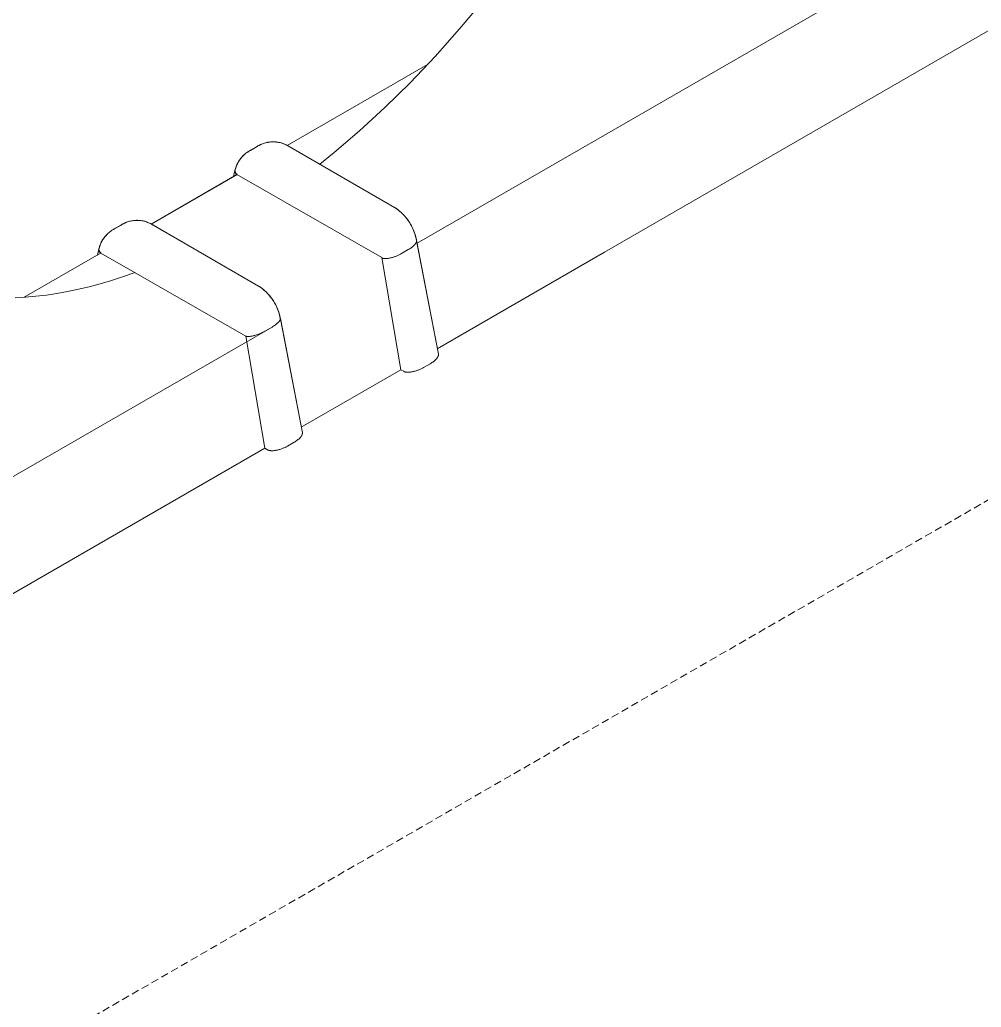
# Model space of a CAD drawing. Header units: millimetres. Extents: x -253 to 4295, y -442 to 2895.
# Drawn here: x 3908.7 to 4070.7, y 454.2 to 620.7 of the extents above; entities that cross this region are included whole.
import ezdxf

# ---------------------------------------------------------------- set-up
doc = ezdxf.new("R2010")
doc.units = ezdxf.units.MM
doc.linetypes.add('HIDDEN', pattern=[1.905, 1.27, -0.635])
doc.layers.add('ZANO_R', color=7, linetype='Continuous', lineweight=0)
doc.layers.add('ZANO_R_przerywana', color=7, linetype='HIDDEN', lineweight=0)

msp = doc.modelspace()

# ---------------------------------------------------------------- linework, layer by layer
at = {"layer": 'ZANO_R'}
for p, q in [((3975.62, 583), (4159.87, 689.37)), ((4007.22, 581.5), (4144.9, 660.99)), ((3982.8, 619.14), (3986.87, 624.01)), ((3978.65, 614.48), (3982.8, 619.14)), ((3974.44, 610.06), (3978.65, 614.48)), ((3953.75, 599.48), (3977.38, 613.12)), ((3970.2, 605.88), (3974.44, 610.06)), ((3965.94, 601.96), (3970.2, 605.88)), ((3961.68, 598.3), (3965.94, 601.96)), ((3947.54, 598.67), (3948.66, 599.31)), ((3947.55, 598.66), (3948.67, 599.31)), ((3948.66, 599.31), (3948.81, 599.4)), ((3948.67, 599.31), (3948.82, 599.4)), ((3948.81, 599.4), (3948.96, 599.49)), ((3948.82, 599.4), (3948.97, 599.48)), ((3948.96, 599.49), (3949.11, 599.57)), ((3948.97, 599.48), (3949.13, 599.56)), ((3949.11, 599.57), (3949.27, 599.65)), ((3949.13, 599.56), (3949.29, 599.64)), ((3949.27, 599.65), (3949.43, 599.72)), ((3949.29, 599.64), (3949.45, 599.71)), ((3949.43, 599.72), (3949.59, 599.78)), ((3949.45, 599.71), (3949.61, 599.77)), ((3949.59, 599.78), (3949.75, 599.84)), ((3949.61, 599.77), (3949.78, 599.83)), ((3949.75, 599.84), (3949.92, 599.89)), ((3949.78, 599.83), (3949.95, 599.88)), ((3949.92, 599.89), (3950.09, 599.94)), ((3949.95, 599.88), (3950.11, 599.93)), ((3950.09, 599.94), (3950.25, 599.98)), ((3950.11, 599.93), (3950.29, 599.97)), ((3950.25, 599.98), (3950.42, 600.02)), ((3950.29, 599.97), (3950.46, 600.01)), ((3950.42, 600.02), (3950.59, 600.04)), ((3950.46, 600.01), (3950.63, 600.04)), ((3950.59, 600.04), (3950.77, 600.07)), ((3950.63, 600.04), (3950.81, 600.06)), ((3950.77, 600.07), (3950.94, 600.09)), ((3950.81, 600.06), (3950.98, 600.08)), ((3950.94, 600.09), (3951.11, 600.1)), ((3950.98, 600.08), (3951.16, 600.09)), ((3951.11, 600.1), (3951.29, 600.1)), ((3951.16, 600.09), (3951.33, 600.09)), ((3951.29, 600.1), (3951.46, 600.1)), ((3951.33, 600.09), (3951.51, 600.09)), ((3951.46, 600.1), (3951.63, 600.09)), ((3951.51, 600.09), (3951.68, 600.08)), ((3951.63, 600.09), (3951.81, 600.08)), ((3951.68, 600.08), (3951.86, 600.07)), ((3951.81, 600.08), (3951.98, 600.06)), ((3951.86, 600.07), (3952.03, 600.05)), ((3951.98, 600.06), (3952.15, 600.04)), ((3952.03, 600.05), (3952.21, 600.02)), ((3952.15, 600.04), (3952.32, 600.01)), ((3952.21, 600.02), (3952.38, 599.99)), ((3952.32, 600.01), (3952.49, 599.97)), ((3952.38, 599.99), (3952.55, 599.96)), ((3952.49, 599.97), (3952.66, 599.93)), ((3952.55, 599.96), (3952.72, 599.91)), ((3952.66, 599.93), (3952.82, 599.88)), ((3952.72, 599.91), (3952.89, 599.86)), ((3952.82, 599.88), (3952.99, 599.83)), ((3952.89, 599.86), (3953.06, 599.81)), ((3952.99, 599.83), (3953.15, 599.77)), ((3953.06, 599.81), (3953.74, 599.49)), ((3953.15, 599.77), (3953.31, 599.7)), ((3953.31, 599.7), (3953.47, 599.63)), ((3953.47, 599.63), (3953.63, 599.56)), ((3953.66, 599.54), (3971.85, 589.03)), ((3953.76, 599.48), (3971.96, 588.97)), ((3946.03, 597.43), (3946.15, 597.57)), ((3946.04, 597.46), (3946.15, 597.59)), ((3946.15, 597.59), (3946.28, 597.72)), ((3946.15, 597.57), (3946.27, 597.7)), ((3946.27, 597.7), (3946.4, 597.82)), ((3946.28, 597.72), (3946.4, 597.84)), ((3946.4, 597.84), (3946.53, 597.96)), ((3946.4, 597.82), (3946.53, 597.95)), ((3946.53, 597.96), (3946.66, 598.08)), ((3946.53, 597.95), (3946.66, 598.06)), ((3946.66, 598.08), (3946.8, 598.19)), ((3946.66, 598.06), (3946.8, 598.17)), ((3946.8, 598.19), (3946.94, 598.29)), ((3946.8, 598.17), (3946.94, 598.28)), ((3946.94, 598.29), (3947.09, 598.4)), ((3946.94, 598.28), (3947.09, 598.38)), ((3947.09, 598.4), (3947.24, 598.49)), ((3947.09, 598.38), (3947.24, 598.48)), ((3947.24, 598.49), (3947.39, 598.58)), ((3947.24, 598.48), (3947.39, 598.57)), ((3947.39, 598.58), (3947.54, 598.67)), ((3947.39, 598.57), (3947.55, 598.66)), ((3959.24, 596.32), (3961.68, 598.3)), ((3945.07, 595.73), (3945.13, 595.9)), ((3945.09, 595.77), (3945.14, 595.94)), ((3945.13, 595.9), (3945.2, 596.06)), ((3945.14, 595.94), (3945.21, 596.1)), ((3945.2, 596.06), (3945.27, 596.23)), ((3945.21, 596.1), (3945.28, 596.26)), ((3945.27, 596.23), (3945.35, 596.39)), ((3945.28, 596.26), (3945.36, 596.42)), ((3945.35, 596.39), (3945.43, 596.55)), ((3945.36, 596.42), (3945.44, 596.58)), ((3945.43, 596.55), (3945.52, 596.7)), ((3945.44, 596.58), (3945.53, 596.74)), ((3945.52, 596.7), (3945.61, 596.86)), ((3945.53, 596.74), (3945.62, 596.89)), ((3945.61, 596.86), (3945.71, 597.01)), ((3945.62, 596.89), (3945.72, 597.03)), ((3945.71, 597.01), (3945.81, 597.15)), ((3945.72, 597.03), (3945.82, 597.18)), ((3945.81, 597.15), (3945.92, 597.29)), ((3945.82, 597.18), (3945.92, 597.32)), ((3945.92, 597.32), (3946.04, 597.46)), ((3945.92, 597.29), (3946.03, 597.43)), ((3930.83, 586.25), (3945.33, 594.62)), ((3930.83, 586.25), (3945.29, 594.6)), ((3944.69, 594.25), (3944.97, 595.39)), ((3944.69, 594.25), (3944.95, 595.29)), ((3944.94, 595.24), (3944.93, 595.22)), ((3944.93, 595.22), (3944.93, 595.2)), ((3944.93, 595.2), (3944.93, 595.18)), ((3944.93, 595.18), (3944.93, 595.16)), ((3944.93, 595.16), (3944.93, 595.14)), ((3944.93, 595.14), (3944.93, 595.12)), ((3944.93, 595.12), (3944.93, 595.1)), ((3944.93, 595.1), (3944.93, 595.08)), ((3944.93, 595.08), (3944.93, 595.06)), ((3944.93, 595.06), (3944.94, 595.04)), ((3944.94, 595.26), (3944.98, 595.43)), ((3944.94, 595.26), (3944.94, 595.24)), ((3944.94, 595.04), (3944.94, 595.02)), ((3944.94, 595.02), (3944.95, 595)), ((3944.96, 595.3), (3944.95, 595.27)), ((3944.95, 595.27), (3944.95, 595.25)), ((3944.95, 595.25), (3944.95, 595.22)), ((3944.95, 595.22), (3944.95, 595.2)), ((3944.95, 595.2), (3944.95, 595.18)), ((3944.95, 595.18), (3944.96, 595.15)), ((3944.95, 595), (3944.95, 594.98)), ((3944.95, 594.98), (3944.96, 594.96)), ((3944.97, 595.36), (3944.96, 595.34)), ((3944.96, 595.34), (3944.96, 595.32)), ((3944.96, 595.32), (3944.96, 595.3)), ((3944.96, 595.15), (3944.96, 595.13)), ((3944.96, 595.13), (3944.96, 595.11)), ((3944.96, 595.11), (3944.97, 595.08)), ((3944.96, 594.96), (3944.96, 594.94)), ((3944.96, 594.94), (3944.97, 594.92)), ((3944.97, 595.39), (3945.02, 595.56)), ((3944.97, 595.39), (3944.97, 595.36)), ((3944.97, 595.08), (3944.97, 595.06)), ((3944.97, 595.06), (3944.98, 595.04)), ((3944.97, 594.92), (3944.98, 594.9)), ((3944.98, 595.43), (3945.03, 595.6)), ((3944.98, 595.04), (3944.98, 595.02)), ((3944.98, 595.02), (3944.99, 594.99)), ((3944.98, 594.9), (3944.99, 594.88)), ((3944.99, 594.99), (3945, 594.97)), ((3944.99, 594.88), (3945, 594.86)), ((3945, 594.97), (3945.01, 594.95)), ((3945, 594.86), (3945.01, 594.85)), ((3945.01, 594.95), (3945.02, 594.93)), ((3945.01, 594.85), (3945.02, 594.83)), ((3945.02, 595.56), (3945.07, 595.73)), ((3945.02, 594.93), (3945.03, 594.91)), ((3945.02, 594.83), (3945.03, 594.81)), ((3945.03, 595.6), (3945.09, 595.77)), ((3945.03, 594.91), (3945.04, 594.89)), ((3945.03, 594.81), (3945.04, 594.8)), ((3945.04, 594.89), (3945.05, 594.87)), ((3945.04, 594.8), (3945.05, 594.78)), ((3945.05, 594.87), (3945.07, 594.85)), ((3945.05, 594.78), (3945.07, 594.76)), ((3945.07, 594.85), (3945.08, 594.83)), ((3945.07, 594.76), (3945.08, 594.75)), ((3945.08, 594.83), (3945.09, 594.81)), ((3945.08, 594.75), (3945.09, 594.73)), ((3945.09, 594.81), (3945.11, 594.79)), ((3945.09, 594.73), (3945.11, 594.72)), ((3945.11, 594.79), (3945.12, 594.77)), ((3945.11, 594.72), (3945.12, 594.7)), ((3945.12, 594.77), (3945.14, 594.76)), ((3945.12, 594.7), (3945.14, 594.69)), ((3945.14, 594.76), (3945.16, 594.74)), ((3945.14, 594.69), (3945.15, 594.68)), ((3945.15, 594.68), (3945.17, 594.67)), ((3945.16, 594.74), (3945.17, 594.72)), ((3945.17, 594.72), (3945.19, 594.71)), ((3945.17, 594.67), (3945.19, 594.65)), ((3945.19, 594.71), (3945.21, 594.69)), ((3945.19, 594.65), (3945.2, 594.64)), ((3945.2, 594.64), (3945.22, 594.63)), ((3945.21, 594.69), (3945.23, 594.68)), ((3945.22, 594.63), (3945.24, 594.62)), ((3945.23, 594.68), (3945.25, 594.66)), ((3945.24, 594.62), (3945.26, 594.61)), ((3945.25, 594.66), (3945.27, 594.65)), ((3945.26, 594.61), (3945.27, 594.6)), ((3945.27, 594.65), (3945.29, 594.64)), ((3945.27, 594.6), (3945.29, 594.6)), ((3945.29, 594.64), (3945.31, 594.63)), ((3945.29, 594.6), (3969.69, 580.58)), ((3945.31, 594.63), (3945.33, 594.62)), ((3971.85, 589.03), (3972.09, 588.87)), ((3971.97, 588.97), (3972.21, 588.8)), ((3972.09, 588.87), (3972.31, 588.71)), ((3972.21, 588.8), (3972.44, 588.62)), ((3972.31, 588.71), (3972.54, 588.54)), ((3972.44, 588.62), (3972.67, 588.43)), ((3972.54, 588.54), (3972.75, 588.36)), ((3972.67, 588.43), (3972.89, 588.24)), ((3972.75, 588.36), (3972.96, 588.17)), ((3972.89, 588.24), (3973.1, 588.04)), ((3972.96, 588.17), (3973.17, 587.97)), ((3973.1, 588.04), (3973.31, 587.83)), ((3973.17, 587.97), (3973.36, 587.77)), ((3973.31, 587.83), (3973.51, 587.62)), ((3973.36, 587.77), (3973.55, 587.56)), ((3973.51, 587.62), (3973.7, 587.4)), ((3973.55, 587.56), (3973.74, 587.35)), ((3924.62, 585.43), (3925.74, 586.08)), ((3924.63, 585.43), (3925.75, 586.07)), ((3925.74, 586.08), (3925.89, 586.17)), ((3925.75, 586.07), (3925.9, 586.16)), ((3925.89, 586.17), (3926.04, 586.26)), ((3925.9, 586.16), (3926.05, 586.25)), ((3926.04, 586.26), (3926.19, 586.34)), ((3926.05, 586.25), (3926.21, 586.33)), ((3926.19, 586.34), (3926.35, 586.41)), ((3926.21, 586.33), (3926.36, 586.4)), ((3926.35, 586.41), (3926.51, 586.48)), ((3926.36, 586.4), (3926.53, 586.47)), ((3926.51, 586.48), (3926.67, 586.55)), ((3926.53, 586.47), (3926.69, 586.54)), ((3926.67, 586.55), (3926.83, 586.6)), ((3926.69, 586.54), (3926.86, 586.6)), ((3926.83, 586.6), (3927, 586.66)), ((3926.86, 586.6), (3927.02, 586.65)), ((3927, 586.66), (3927.16, 586.7)), ((3927.02, 586.65), (3927.19, 586.7)), ((3927.16, 586.7), (3927.33, 586.75)), ((3927.19, 586.7), (3927.36, 586.74)), ((3927.33, 586.75), (3927.5, 586.78)), ((3927.36, 586.74), (3927.54, 586.77)), ((3927.5, 586.78), (3927.67, 586.81)), ((3927.54, 586.77), (3927.71, 586.8)), ((3927.67, 586.81), (3927.84, 586.83)), ((3927.71, 586.8), (3927.88, 586.82)), ((3927.84, 586.83), (3928.02, 586.85)), ((3927.88, 586.82), (3928.06, 586.84)), ((3928.02, 586.85), (3928.19, 586.86)), ((3928.06, 586.84), (3928.23, 586.85)), ((3928.19, 586.86), (3928.36, 586.87)), ((3928.23, 586.85), (3928.41, 586.86)), ((3928.36, 586.87), (3928.54, 586.87)), ((3928.41, 586.86), (3928.59, 586.86)), ((3928.54, 586.87), (3928.71, 586.86)), ((3928.59, 586.86), (3928.76, 586.85)), ((3928.71, 586.86), (3928.88, 586.85)), ((3928.76, 586.85), (3928.94, 586.84)), ((3928.88, 586.85), (3929.06, 586.83)), ((3928.94, 586.84), (3929.11, 586.82)), ((3929.06, 586.83), (3929.23, 586.8)), ((3929.11, 586.82), (3929.29, 586.79)), ((3929.23, 586.8), (3929.4, 586.77)), ((3929.29, 586.79), (3929.46, 586.76)), ((3929.4, 586.77), (3929.57, 586.74)), ((3929.46, 586.76), (3929.63, 586.72)), ((3929.57, 586.74), (3929.74, 586.7)), ((3929.63, 586.72), (3929.8, 586.68)), ((3929.74, 586.7), (3929.9, 586.65)), ((3929.8, 586.68), (3929.97, 586.63)), ((3929.9, 586.65), (3930.07, 586.59)), ((3929.97, 586.63), (3930.14, 586.57)), ((3930.07, 586.59), (3930.23, 586.53)), ((3930.14, 586.57), (3930.82, 586.26)), ((3930.23, 586.53), (3930.39, 586.47)), ((3930.39, 586.47), (3930.55, 586.4)), ((3930.55, 586.4), (3930.7, 586.32)), ((3930.73, 586.31), (3948.93, 575.8)), ((3930.84, 586.24), (3949.04, 575.74)), ((3973.7, 587.4), (3973.89, 587.17)), ((3973.74, 587.35), (3973.91, 587.13)), ((3973.89, 587.17), (3974.06, 586.93)), ((3973.91, 587.13), (3974.08, 586.91)), ((3974.06, 586.93), (3974.23, 586.69)), ((3974.08, 586.91), (3974.24, 586.67)), ((3974.23, 586.69), (3974.39, 586.45)), ((3974.24, 586.67), (3974.39, 586.44)), ((3974.39, 586.45), (3974.54, 586.19)), ((3974.39, 586.44), (3974.54, 586.2)), ((3974.54, 586.2), (3974.68, 585.95)), ((3974.54, 586.19), (3974.68, 585.94)), ((3974.68, 585.95), (3974.8, 585.7)), ((3974.68, 585.94), (3974.82, 585.67)), ((3922.99, 584.06), (3923.11, 584.2)), ((3923, 584.08), (3923.12, 584.22)), ((3923.11, 584.2), (3923.23, 584.33)), ((3923.12, 584.22), (3923.23, 584.35)), ((3923.23, 584.35), (3923.35, 584.48)), ((3923.23, 584.33), (3923.35, 584.46)), ((3923.35, 584.48), (3923.48, 584.61)), ((3923.35, 584.46), (3923.47, 584.59)), ((3923.47, 584.59), (3923.61, 584.71)), ((3923.48, 584.61), (3923.61, 584.73)), ((3923.61, 584.73), (3923.74, 584.84)), ((3923.61, 584.71), (3923.74, 584.83)), ((3923.74, 584.84), (3923.88, 584.95)), ((3923.74, 584.83), (3923.88, 584.94)), ((3923.88, 584.95), (3924.02, 585.06)), ((3923.88, 584.94), (3924.02, 585.05)), ((3924.02, 585.06), (3924.17, 585.16)), ((3924.02, 585.05), (3924.17, 585.15)), ((3924.17, 585.16), (3924.32, 585.26)), ((3924.17, 585.15), (3924.32, 585.25)), ((3924.32, 585.26), (3924.47, 585.35)), ((3924.32, 585.25), (3924.47, 585.34)), ((3924.47, 585.34), (3924.63, 585.43)), ((3924.47, 585.35), (3924.62, 585.43)), ((3974.8, 585.7), (3974.92, 585.44)), ((3974.82, 585.67), (3974.94, 585.41)), ((3974.92, 585.44), (3975.03, 585.19)), ((3974.94, 585.41), (3975.05, 585.14)), ((3975.03, 585.19), (3975.14, 584.92)), ((3975.05, 585.14), (3975.16, 584.86)), ((3975.14, 584.92), (3975.23, 584.66)), ((3975.16, 584.86), (3975.25, 584.59)), ((3975.23, 584.66), (3975.32, 584.39)), ((3975.25, 584.59), (3975.34, 584.31)), ((3975.32, 584.39), (3975.39, 584.12)), ((3975.34, 584.31), (3975.42, 584.02)), ((3922.11, 582.37), (3922.16, 582.54)), ((3922.15, 582.5), (3922.21, 582.66)), ((3922.16, 582.54), (3922.22, 582.7)), ((3922.21, 582.66), (3922.28, 582.83)), ((3922.22, 582.7), (3922.29, 582.87)), ((3922.28, 582.83), (3922.35, 582.99)), ((3922.29, 582.87), (3922.36, 583.03)), ((3922.35, 582.99), (3922.42, 583.16)), ((3922.36, 583.03), (3922.43, 583.19)), ((3922.42, 583.16), (3922.51, 583.31)), ((3922.43, 583.19), (3922.52, 583.35)), ((3922.51, 583.31), (3922.59, 583.47)), ((3922.52, 583.35), (3922.6, 583.5)), ((3922.59, 583.47), (3922.69, 583.62)), ((3922.6, 583.5), (3922.7, 583.65)), ((3922.69, 583.62), (3922.78, 583.77)), ((3922.7, 583.65), (3922.79, 583.8)), ((3922.78, 583.77), (3922.89, 583.92)), ((3922.79, 583.8), (3922.9, 583.94)), ((3922.89, 583.92), (3922.99, 584.06)), ((3922.9, 583.94), (3923, 584.08)), ((3975.02, 582.56), (3974.97, 582.51)), ((3975.08, 582.61), (3975.02, 582.56)), ((3975.13, 582.66), (3975.08, 582.61)), ((3975.18, 582.71), (3975.13, 582.66)), ((3975.23, 582.77), (3975.18, 582.71)), ((3975.27, 582.82), (3975.23, 582.77)), ((3975.32, 582.87), (3975.27, 582.82)), ((3975.34, 582.89), (3975.32, 582.87)), ((3975.35, 582.92), (3975.34, 582.89)), ((3975.37, 582.94), (3975.35, 582.92)), ((3975.39, 582.97), (3975.37, 582.94)), ((3975.39, 584.12), (3975.46, 583.84)), ((3975.4, 582.99), (3975.39, 582.97)), ((3975.42, 583.02), (3975.4, 582.99)), ((3975.42, 584.02), (3975.48, 583.74)), ((3975.43, 583.04), (3975.42, 583.02)), ((3975.45, 583.07), (3975.43, 583.04)), ((3975.46, 583.09), (3975.45, 583.07)), ((3975.46, 583.84), (3975.51, 583.57)), ((3975.47, 583.11), (3975.46, 583.09)), ((3975.48, 583.14), (3975.47, 583.11)), ((3975.48, 583.74), (3975.54, 583.45)), ((3975.49, 583.16), (3975.48, 583.14)), ((3975.5, 583.18), (3975.49, 583.16)), ((3975.51, 583.21), (3975.5, 583.18)), ((3975.52, 583.23), (3975.51, 583.21)), ((3975.52, 583.55), (3979.22, 564.31)), ((3975.53, 583.26), (3975.52, 583.25)), ((3975.52, 583.25), (3975.52, 583.23)), ((3975.54, 583.3), (3975.53, 583.29)), ((3975.53, 583.29), (3975.53, 583.28)), ((3975.53, 583.28), (3975.53, 583.27)), ((3975.53, 583.27), (3975.53, 583.26)), ((3975.54, 583.45), (3975.54, 583.44)), ((3975.54, 583.44), (3979.22, 564.31)), ((3975.54, 583.44), (3975.54, 583.43)), ((3975.54, 583.43), (3975.54, 583.42)), ((3975.54, 583.42), (3975.54, 583.41)), ((3975.54, 583.41), (3975.54, 583.4)), ((3975.54, 583.4), (3975.54, 583.39)), ((3975.54, 583.39), (3975.54, 583.38)), ((3975.54, 583.38), (3975.54, 583.37)), ((3975.54, 583.37), (3975.54, 583.36)), ((3975.54, 583.36), (3975.54, 583.35)), ((3975.54, 583.35), (3975.54, 583.34)), ((3975.54, 583.34), (3975.54, 583.33)), ((3975.54, 583.33), (3975.54, 583.32)), ((3975.54, 583.32), (3975.54, 583.31)), ((3975.54, 583.31), (3975.54, 583.3)), ((3909.44, 573.9), (3922.41, 581.38)), ((3921.77, 581.01), (3922.05, 582.15)), ((3921.77, 581.01), (3922.03, 582.05)), ((3922.02, 582.01), (3922.01, 581.99)), ((3922.01, 581.99), (3922.01, 581.97)), ((3922.01, 581.97), (3922.01, 581.95)), ((3922.01, 581.95), (3922.01, 581.93)), ((3922.01, 581.93), (3922.01, 581.9)), ((3922.01, 581.9), (3922.01, 581.88)), ((3922.01, 581.88), (3922.01, 581.86)), ((3922.01, 581.86), (3922.01, 581.84)), ((3922.01, 581.84), (3922.01, 581.82)), ((3922.01, 581.82), (3922.02, 581.8)), ((3922.02, 582.03), (3922.06, 582.2)), ((3922.02, 582.03), (3922.02, 582.01)), ((3922.02, 581.8), (3922.02, 581.78)), ((3922.02, 581.78), (3922.02, 581.76)), ((3922.02, 581.76), (3922.03, 581.74)), ((3922.04, 582.08), (3922.03, 582.06)), ((3922.03, 582.06), (3922.03, 582.04)), ((3922.03, 582.04), (3922.03, 582.01)), ((3922.03, 582.01), (3922.03, 581.99)), ((3922.03, 581.99), (3922.03, 581.97)), ((3922.03, 581.97), (3922.03, 581.94)), ((3922.03, 581.94), (3922.03, 581.92)), ((3922.03, 581.92), (3922.04, 581.9)), ((3922.03, 581.74), (3922.04, 581.72)), ((3922.05, 582.13), (3922.04, 582.11)), ((3922.04, 582.11), (3922.04, 582.08)), ((3922.04, 581.9), (3922.04, 581.87)), ((3922.04, 581.87), (3922.04, 581.85)), ((3922.04, 581.85), (3922.05, 581.83)), ((3922.04, 581.72), (3922.04, 581.71)), ((3922.04, 581.71), (3922.05, 581.69)), ((3922.05, 582.15), (3922.1, 582.33)), ((3922.05, 582.15), (3922.05, 582.13)), ((3922.05, 581.83), (3922.06, 581.8)), ((3922.05, 581.69), (3922.06, 581.67)), ((3922.06, 582.2), (3922.11, 582.37)), ((3922.06, 581.8), (3922.06, 581.78)), ((3922.06, 581.78), (3922.07, 581.76)), ((3922.06, 581.67), (3922.07, 581.65)), ((3922.07, 581.76), (3922.08, 581.74)), ((3922.07, 581.65), (3922.08, 581.63)), ((3922.08, 581.74), (3922.09, 581.72)), ((3922.08, 581.63), (3922.09, 581.61)), ((3922.09, 581.72), (3922.1, 581.69)), ((3922.09, 581.61), (3922.1, 581.6)), ((3922.1, 582.33), (3922.15, 582.5)), ((3922.1, 581.69), (3922.11, 581.67)), ((3922.1, 581.6), (3922.11, 581.58)), ((3922.11, 581.67), (3922.12, 581.65)), ((3922.11, 581.58), (3922.12, 581.56)), ((3922.12, 581.65), (3922.13, 581.63)), ((3922.12, 581.56), (3922.13, 581.55)), ((3922.13, 581.63), (3922.14, 581.61)), ((3922.13, 581.55), (3922.14, 581.53)), ((3922.14, 581.61), (3922.16, 581.59)), ((3922.14, 581.53), (3922.16, 581.51)), ((3922.16, 581.59), (3922.17, 581.57)), ((3922.16, 581.51), (3922.17, 581.5)), ((3922.17, 581.57), (3922.19, 581.56)), ((3922.17, 581.5), (3922.18, 581.48)), ((3922.18, 581.48), (3922.2, 581.47)), ((3922.19, 581.56), (3922.2, 581.54)), ((3922.2, 581.54), (3922.22, 581.52)), ((3922.2, 581.47), (3922.21, 581.46)), ((3922.21, 581.46), (3922.23, 581.44)), ((3922.22, 581.52), (3922.23, 581.5)), ((3922.23, 581.5), (3922.25, 581.49)), ((3922.23, 581.44), (3922.25, 581.43)), ((3922.25, 581.49), (3922.27, 581.47)), ((3922.25, 581.43), (3922.26, 581.42)), ((3922.26, 581.42), (3922.28, 581.41)), ((3922.27, 581.47), (3922.29, 581.46)), ((3922.28, 581.41), (3922.3, 581.4)), ((3922.29, 581.46), (3922.31, 581.44)), ((3922.3, 581.4), (3922.32, 581.39)), ((3922.31, 581.44), (3922.33, 581.43)), ((3922.32, 581.39), (3922.33, 581.38)), ((3922.33, 581.43), (3922.34, 581.42)), ((3922.33, 581.38), (3922.35, 581.37)), ((3922.34, 581.42), (3922.36, 581.41)), ((3922.35, 581.37), (3922.37, 581.36)), ((3922.36, 581.41), (3922.39, 581.39)), ((3922.37, 581.36), (3946.76, 567.35)), ((3922.39, 581.39), (3922.41, 581.38)), ((3972.13, 580.85), (3972, 580.8)), ((3972.25, 580.9), (3972.13, 580.85)), ((3972.37, 580.95), (3972.25, 580.9)), ((3972.6, 581.06), (3972.37, 580.95)), ((3972.82, 581.17), (3972.6, 581.06)), ((3973.03, 581.29), (3972.82, 581.17)), ((3974.15, 581.93), (3973.03, 581.29)), ((3974.29, 582.02), (3974.15, 581.93)), ((3974.44, 582.11), (3974.29, 582.02)), ((3974.58, 582.2), (3974.44, 582.11)), ((3974.71, 582.3), (3974.58, 582.2)), ((3974.78, 582.35), (3974.71, 582.3)), ((3974.84, 582.4), (3974.78, 582.35)), ((3974.91, 582.45), (3974.84, 582.4)), ((3974.97, 582.51), (3974.91, 582.45)), ((4007.22, 581.5), (3979.04, 565.23)), ((3969.69, 580.58), (3972.9, 561.69)), ((3969.71, 580.51), (3969.7, 580.52)), ((3969.72, 580.51), (3969.71, 580.51)), ((3969.74, 580.5), (3969.72, 580.51)), ((3969.75, 580.5), (3969.74, 580.5)), ((3969.78, 580.49), (3969.75, 580.5)), ((3969.81, 580.48), (3969.78, 580.49)), ((3969.84, 580.47), (3969.81, 580.48)), ((3969.87, 580.46), (3969.84, 580.47)), ((3969.9, 580.45), (3969.87, 580.46)), ((3969.93, 580.44), (3969.9, 580.45)), ((3969.97, 580.44), (3969.93, 580.44)), ((3970.01, 580.43), (3969.97, 580.44)), ((3970.05, 580.43), (3970.01, 580.43)), ((3970.09, 580.42), (3970.05, 580.43)), ((3970.13, 580.42), (3970.09, 580.42)), ((3970.17, 580.42), (3970.13, 580.42)), ((3970.21, 580.42), (3970.17, 580.42)), ((3970.26, 580.42), (3970.21, 580.42)), ((3970.3, 580.42), (3970.26, 580.42)), ((3970.35, 580.42), (3970.3, 580.42)), ((3970.45, 580.42), (3970.35, 580.42)), ((3970.55, 580.43), (3970.45, 580.42)), ((3970.66, 580.44), (3970.55, 580.43)), ((3970.77, 580.46), (3970.66, 580.44)), ((3970.89, 580.48), (3970.77, 580.46)), ((3971.01, 580.5), (3970.89, 580.48)), ((3971.13, 580.53), (3971.01, 580.5)), ((3971.25, 580.56), (3971.13, 580.53)), ((3971.37, 580.59), (3971.25, 580.56)), ((3971.5, 580.63), (3971.37, 580.59)), ((3971.63, 580.67), (3971.5, 580.63)), ((3971.75, 580.71), (3971.63, 580.67)), ((3971.88, 580.75), (3971.75, 580.71)), ((3972, 580.8), (3971.88, 580.75)), ((3925.69, 577.24), (3928.12, 578.06)), ((3920.41, 575.68), (3922.24, 576.17)), ((3922.24, 576.17), (3923.97, 576.69)), ((3923.97, 576.69), (3925.69, 577.24)), ((3911.4, 574.06), (3913.18, 574.27)), ((3913.18, 574.27), (3914.95, 574.53)), ((3914.95, 574.53), (3916.76, 574.86)), ((3916.76, 574.86), (3918.57, 575.24)), ((3918.57, 575.24), (3920.41, 575.68)), ((3948.93, 575.8), (3949.16, 575.64)), ((3949.05, 575.73), (3949.29, 575.56)), ((3949.16, 575.64), (3949.39, 575.48)), ((3949.29, 575.56), (3949.52, 575.39)), ((3949.39, 575.48), (3949.61, 575.3)), ((3949.52, 575.39), (3949.75, 575.2)), ((3949.61, 575.3), (3949.83, 575.12)), ((3949.75, 575.2), (3949.97, 575.01)), ((3949.83, 575.12), (3950.04, 574.93)), ((3949.97, 575.01), (3950.18, 574.81)), ((3950.04, 574.93), (3950.24, 574.74)), ((3950.18, 574.81), (3950.39, 574.6)), ((3950.24, 574.74), (3950.44, 574.54)), ((3950.39, 574.6), (3950.59, 574.38)), ((3950.44, 574.54), (3950.63, 574.33)), ((3950.59, 574.38), (3950.78, 574.16)), ((3950.63, 574.33), (3950.81, 574.12)), ((3907.94, 573.83), (3909.67, 573.91)), ((3909.67, 573.91), (3911.4, 574.06)), ((3950.78, 574.16), (3950.96, 573.93)), ((3950.81, 574.12), (3950.99, 573.9)), ((3950.96, 573.93), (3951.14, 573.7)), ((3950.99, 573.9), (3951.16, 573.67)), ((3951.14, 573.7), (3951.31, 573.46)), ((3951.16, 573.67), (3951.32, 573.44)), ((3951.31, 573.46), (3951.47, 573.21)), ((3951.32, 573.44), (3951.47, 573.2)), ((3951.47, 573.21), (3951.62, 572.96)), ((3951.47, 573.2), (3951.62, 572.96)), ((3951.62, 572.96), (3951.76, 572.7)), ((3951.62, 572.96), (3951.75, 572.72)), ((3951.75, 572.72), (3951.88, 572.47)), ((3951.76, 572.7), (3951.89, 572.44)), ((3951.88, 572.47), (3952, 572.21)), ((3951.89, 572.44), (3952.02, 572.17)), ((3952, 572.21), (3952.11, 571.95)), ((3952.02, 572.17), (3952.13, 571.9)), ((3952.11, 571.95), (3952.21, 571.69)), ((3952.13, 571.9), (3952.24, 571.63)), ((3952.21, 571.69), (3952.31, 571.42)), ((3952.24, 571.63), (3952.33, 571.35)), ((3952.31, 571.42), (3952.39, 571.16)), ((3952.33, 571.35), (3952.42, 571.07)), ((3952.39, 571.16), (3952.47, 570.88)), ((3952.42, 571.07), (3952.49, 570.79)), ((3952.47, 570.88), (3952.53, 570.61)), ((3951.76, 569.26), (3951.62, 569.16)), ((3951.89, 569.36), (3951.76, 569.26)), ((3951.95, 569.41), (3951.89, 569.36)), ((3952.01, 569.46), (3951.95, 569.41)), ((3952.07, 569.51), (3952.01, 569.46)), ((3952.13, 569.56), (3952.07, 569.51)), ((3952.18, 569.61), (3952.13, 569.56)), ((3952.23, 569.66), (3952.18, 569.61)), ((3952.28, 569.71), (3952.23, 569.66)), ((3952.32, 569.76), (3952.28, 569.71)), ((3952.37, 569.81), (3952.32, 569.76)), ((3952.41, 569.85), (3952.37, 569.81)), ((3952.42, 569.88), (3952.41, 569.85)), ((3952.44, 569.9), (3952.42, 569.88)), ((3952.46, 569.92), (3952.44, 569.9)), ((3952.47, 569.95), (3952.46, 569.92)), ((3952.49, 569.97), (3952.47, 569.95)), ((3952.49, 570.79), (3952.56, 570.5)), ((3952.5, 569.99), (3952.49, 569.97)), ((3952.51, 570.01), (3952.5, 569.99)), ((3952.52, 570.03), (3952.51, 570.01)), ((3952.54, 570.06), (3952.52, 570.03)), ((3952.53, 570.61), (3952.59, 570.34)), ((3952.55, 570.08), (3952.54, 570.06)), ((3952.56, 570.1), (3952.55, 570.08)), ((3952.56, 570.5), (3952.62, 570.21)), ((3952.57, 570.14), (3952.56, 570.12)), ((3952.56, 570.12), (3952.56, 570.1)), ((3952.58, 570.16), (3952.57, 570.15)), ((3952.57, 570.15), (3952.57, 570.14)), ((3952.59, 570.2), (3952.58, 570.19)), ((3952.58, 570.19), (3952.58, 570.18)), ((3952.58, 570.18), (3952.58, 570.17)), ((3952.58, 570.17), (3952.58, 570.16)), ((3952.59, 570.34), (3952.59, 570.33)), ((3952.59, 570.33), (3952.59, 570.32)), ((3952.59, 570.32), (3952.6, 570.31)), ((3952.6, 570.25), (3952.59, 570.24)), ((3952.59, 570.24), (3952.59, 570.23)), ((3952.59, 570.23), (3952.59, 570.22)), ((3952.59, 570.22), (3952.59, 570.22)), ((3952.59, 570.22), (3952.59, 570.21)), ((3952.59, 570.21), (3952.59, 570.2)), ((3952.6, 570.32), (3956.3, 551.08)), ((3952.6, 570.31), (3952.6, 570.3)), ((3952.6, 570.3), (3952.6, 570.29)), ((3952.6, 570.29), (3952.6, 570.29)), ((3952.6, 570.29), (3952.6, 570.28)), ((3952.6, 570.28), (3952.6, 570.27)), ((3952.6, 570.27), (3952.6, 570.26)), ((3952.6, 570.26), (3952.6, 570.25)), ((3952.62, 570.2), (3956.3, 551.08)), ((3951.19, 568.89), (3828.59, 498.11)), ((3948.55, 567.56), (3948.42, 567.52)), ((3948.67, 567.6), (3948.55, 567.56)), ((3948.92, 567.7), (3948.67, 567.6)), ((3949.17, 567.8), (3948.92, 567.7)), ((3949.41, 567.91), (3949.17, 567.8)), ((3949.64, 568.02), (3949.41, 567.91)), ((3949.86, 568.13), (3949.64, 568.02)), ((3950.07, 568.25), (3949.86, 568.13)), ((3951.19, 568.89), (3950.07, 568.25)), ((3951.33, 568.98), (3951.19, 568.89)), ((3951.48, 569.07), (3951.33, 568.98)), ((3951.62, 569.16), (3951.48, 569.07)), ((3946.78, 567.34), (3946.76, 567.35)), ((3946.76, 567.35), (3949.98, 548.46)), ((3946.79, 567.34), (3946.78, 567.34)), ((3946.8, 567.34), (3946.79, 567.34)), ((3946.81, 567.33), (3946.8, 567.34)), ((3946.84, 567.32), (3946.81, 567.33)), ((3946.87, 567.32), (3946.84, 567.32)), ((3946.9, 567.31), (3946.87, 567.32)), ((3946.93, 567.31), (3946.9, 567.31)), ((3946.96, 567.3), (3946.93, 567.31)), ((3947, 567.3), (3946.96, 567.3)), ((3947.03, 567.3), (3947, 567.3)), ((3947.07, 567.29), (3947.03, 567.3)), ((3947.11, 567.29), (3947.07, 567.29)), ((3947.14, 567.29), (3947.11, 567.29)), ((3947.18, 567.29), (3947.14, 567.29)), ((3947.23, 567.29), (3947.18, 567.29)), ((3947.27, 567.29), (3947.23, 567.29)), ((3947.31, 567.29), (3947.27, 567.29)), ((3947.41, 567.3), (3947.31, 567.29)), ((3947.5, 567.31), (3947.41, 567.3)), ((3947.61, 567.33), (3947.5, 567.31)), ((3947.71, 567.34), (3947.61, 567.33)), ((3947.82, 567.37), (3947.71, 567.34)), ((3947.94, 567.39), (3947.82, 567.37)), ((3948.05, 567.42), (3947.94, 567.39)), ((3948.17, 567.45), (3948.05, 567.42)), ((3948.3, 567.48), (3948.17, 567.45)), ((3948.42, 567.52), (3948.3, 567.48)), ((3979.22, 564.3), (3979.22, 564.31)), ((3979.22, 564.31), (3979.22, 564.3)), ((3979.22, 564.29), (3979.22, 564.3)), ((3979.22, 564.3), (3979.22, 564.29)), ((3979.22, 564.28), (3979.22, 564.29)), ((3979.22, 564.29), (3979.22, 564.28)), ((3979.23, 564.27), (3979.22, 564.28)), ((3979.22, 564.28), (3979.23, 564.27)), ((3979.23, 564.26), (3979.23, 564.27)), ((3979.23, 564.27), (3979.23, 564.26)), ((3979.23, 564.25), (3979.23, 564.26)), ((3979.23, 564.26), (3979.23, 564.25)), ((3979.23, 564.24), (3979.23, 564.25)), ((3979.23, 564.25), (3979.23, 564.24)), ((3979.23, 564.23), (3979.23, 564.24)), ((3979.23, 564.24), (3979.23, 564.23)), ((3979.23, 564.22), (3979.23, 564.23)), ((3979.23, 564.23), (3979.23, 564.22)), ((3979.23, 564.21), (3979.23, 564.22)), ((3979.23, 564.22), (3979.23, 564.21)), ((3979.23, 564.2), (3979.23, 564.21)), ((3979.23, 564.21), (3979.23, 564.2)), ((3976.73, 562.06), (3977.85, 562.71)), ((3977.85, 562.71), (3976.73, 562.06)), ((3977.85, 562.71), (3977.99, 562.8)), ((3977.99, 562.8), (3977.85, 562.71)), ((3977.99, 562.8), (3978.14, 562.89)), ((3978.14, 562.89), (3977.99, 562.8)), ((3978.14, 562.89), (3978.28, 562.99)), ((3978.28, 562.99), (3978.14, 562.89)), ((3978.28, 562.99), (3978.35, 563.04)), ((3978.35, 563.04), (3978.28, 562.99)), ((3978.35, 563.04), (3978.42, 563.09)), ((3978.42, 563.09), (3978.35, 563.04)), ((3978.42, 563.09), (3978.48, 563.14)), ((3978.48, 563.14), (3978.42, 563.09)), ((3978.48, 563.14), (3978.55, 563.19)), ((3978.55, 563.19), (3978.48, 563.14)), ((3978.55, 563.19), (3978.61, 563.25)), ((3978.61, 563.25), (3978.55, 563.19)), ((3978.61, 563.25), (3978.67, 563.3)), ((3978.67, 563.3), (3978.61, 563.25)), ((3978.67, 563.3), (3978.73, 563.35)), ((3978.73, 563.35), (3978.67, 563.3)), ((3978.73, 563.35), (3978.78, 563.41)), ((3978.78, 563.41), (3978.73, 563.35)), ((3978.78, 563.41), (3978.84, 563.46)), ((3978.84, 563.46), (3978.78, 563.41)), ((3978.84, 563.46), (3978.89, 563.52)), ((3978.89, 563.52), (3978.84, 563.46)), ((3978.89, 563.52), (3978.93, 563.57)), ((3978.93, 563.57), (3978.89, 563.52)), ((3978.93, 563.57), (3978.98, 563.63)), ((3978.98, 563.63), (3978.93, 563.57)), ((3978.98, 563.63), (3979, 563.66)), ((3979, 563.66), (3978.98, 563.63)), ((3979, 563.66), (3979.02, 563.68)), ((3979.02, 563.68), (3979, 563.66)), ((3979.02, 563.68), (3979.04, 563.71)), ((3979.04, 563.71), (3979.02, 563.68)), ((3979.04, 563.71), (3979.05, 563.74)), ((3979.05, 563.74), (3979.04, 563.71)), ((3979.05, 563.74), (3979.07, 563.76)), ((3979.07, 563.76), (3979.05, 563.74)), ((3979.07, 563.76), (3979.09, 563.79)), ((3979.09, 563.79), (3979.07, 563.76)), ((3979.09, 563.79), (3979.1, 563.82)), ((3979.1, 563.82), (3979.09, 563.79)), ((3979.1, 563.82), (3979.12, 563.84)), ((3979.12, 563.84), (3979.1, 563.82)), ((3979.12, 563.84), (3979.13, 563.87)), ((3979.13, 563.87), (3979.12, 563.84)), ((3979.13, 563.87), (3979.14, 563.9)), ((3979.14, 563.9), (3979.13, 563.87)), ((3979.14, 563.9), (3979.16, 563.92)), ((3979.16, 563.92), (3979.14, 563.9)), ((3979.16, 563.92), (3979.17, 563.95)), ((3979.17, 563.95), (3979.16, 563.92)), ((3979.17, 563.95), (3979.18, 563.97)), ((3979.18, 563.97), (3979.17, 563.95)), ((3979.18, 563.97), (3979.19, 564)), ((3979.19, 564), (3979.18, 563.97)), ((3979.19, 564), (3979.2, 564.02)), ((3979.2, 564.02), (3979.19, 564)), ((3979.2, 564.05), (3979.21, 564.07)), ((3979.21, 564.07), (3979.2, 564.05)), ((3979.2, 564.02), (3979.2, 564.05)), ((3979.2, 564.05), (3979.2, 564.02)), ((3979.21, 564.09), (3979.22, 564.11)), ((3979.22, 564.11), (3979.21, 564.09)), ((3979.21, 564.07), (3979.21, 564.09)), ((3979.21, 564.09), (3979.21, 564.07)), ((3979.22, 564.15), (3979.23, 564.16)), ((3979.23, 564.16), (3979.22, 564.15)), ((3979.22, 564.14), (3979.22, 564.15)), ((3979.22, 564.15), (3979.22, 564.14)), ((3979.22, 564.13), (3979.22, 564.14)), ((3979.22, 564.14), (3979.22, 564.13)), ((3979.22, 564.12), (3979.22, 564.13)), ((3979.22, 564.13), (3979.22, 564.12)), ((3979.22, 564.11), (3979.22, 564.12)), ((3979.22, 564.12), (3979.22, 564.11)), ((3979.23, 564.19), (3979.23, 564.2)), ((3979.23, 564.2), (3979.23, 564.19)), ((3979.23, 564.18), (3979.23, 564.19)), ((3979.23, 564.19), (3979.23, 564.18)), ((3979.23, 564.16), (3979.23, 564.18)), ((3979.23, 564.18), (3979.23, 564.16)), ((3972.9, 561.69), (3956.12, 552)), ((3972.9, 561.69), (3956.12, 552)), ((3972.9, 561.69), (3973.37, 561.42)), ((3973.37, 561.42), (3972.9, 561.69)), ((3973.37, 561.42), (3973.39, 561.41)), ((3973.39, 561.41), (3973.37, 561.42)), ((3973.39, 561.41), (3973.4, 561.4)), ((3973.4, 561.4), (3973.39, 561.41)), ((3973.4, 561.4), (3973.41, 561.4)), ((3973.41, 561.4), (3973.4, 561.4)), ((3973.41, 561.4), (3973.43, 561.39)), ((3973.43, 561.39), (3973.41, 561.4)), ((3973.43, 561.39), (3973.44, 561.38)), ((3973.44, 561.38), (3973.43, 561.39)), ((3973.44, 561.38), (3973.45, 561.38)), ((3973.45, 561.38), (3973.44, 561.38)), ((3973.45, 561.38), (3973.48, 561.37)), ((3973.48, 561.37), (3973.45, 561.38)), ((3973.48, 561.37), (3973.51, 561.35)), ((3973.51, 561.35), (3973.48, 561.37)), ((3973.51, 561.35), (3973.55, 561.34)), ((3973.55, 561.34), (3973.51, 561.35)), ((3973.55, 561.34), (3973.58, 561.33)), ((3973.58, 561.33), (3973.55, 561.34)), ((3973.58, 561.33), (3973.61, 561.32)), ((3973.61, 561.32), (3973.58, 561.33)), ((3973.61, 561.32), (3973.65, 561.31)), ((3973.65, 561.31), (3973.61, 561.32)), ((3973.65, 561.31), (3973.69, 561.3)), ((3973.69, 561.3), (3973.65, 561.31)), ((3973.69, 561.3), (3973.73, 561.3)), ((3973.73, 561.3), (3973.69, 561.3)), ((3973.73, 561.3), (3973.77, 561.29)), ((3973.77, 561.29), (3973.73, 561.3)), ((3973.77, 561.29), (3973.81, 561.28)), ((3973.81, 561.28), (3973.77, 561.29)), ((3973.81, 561.28), (3973.85, 561.28)), ((3973.85, 561.28), (3973.81, 561.28)), ((3973.85, 561.28), (3973.9, 561.27)), ((3973.9, 561.27), (3973.85, 561.28)), ((3973.9, 561.27), (3973.94, 561.27)), ((3973.94, 561.27), (3973.9, 561.27)), ((3973.94, 561.27), (3973.99, 561.27)), ((3973.99, 561.27), (3973.94, 561.27)), ((3973.99, 561.27), (3974.04, 561.27)), ((3974.04, 561.27), (3973.99, 561.27)), ((3974.04, 561.27), (3974.09, 561.27)), ((3974.09, 561.27), (3974.04, 561.27)), ((3974.09, 561.27), (3974.14, 561.27)), ((3974.14, 561.27), (3974.09, 561.27)), ((3974.14, 561.27), (3974.24, 561.27)), ((3974.24, 561.27), (3974.14, 561.27)), ((3974.24, 561.27), (3974.35, 561.28)), ((3974.35, 561.28), (3974.24, 561.27)), ((3974.35, 561.28), (3974.46, 561.29)), ((3974.46, 561.29), (3974.35, 561.28)), ((3974.46, 561.29), (3974.58, 561.3)), ((3974.58, 561.3), (3974.46, 561.29)), ((3974.58, 561.3), (3974.7, 561.32)), ((3974.7, 561.32), (3974.58, 561.3)), ((3974.7, 561.32), (3974.82, 561.34)), ((3974.82, 561.34), (3974.7, 561.32)), ((3974.82, 561.34), (3974.94, 561.37)), ((3974.94, 561.37), (3974.82, 561.34)), ((3974.94, 561.37), (3975.07, 561.39)), ((3975.07, 561.39), (3974.94, 561.37)), ((3975.07, 561.39), (3975.2, 561.43)), ((3975.2, 561.43), (3975.07, 561.39)), ((3975.2, 561.43), (3975.32, 561.46)), ((3975.32, 561.46), (3975.2, 561.43)), ((3975.32, 561.46), (3975.45, 561.5)), ((3975.45, 561.5), (3975.32, 561.46)), ((3975.45, 561.5), (3975.58, 561.54)), ((3975.58, 561.54), (3975.45, 561.5)), ((3975.58, 561.54), (3975.7, 561.59)), ((3975.7, 561.59), (3975.58, 561.54)), ((3975.7, 561.59), (3975.83, 561.63)), ((3975.83, 561.63), (3975.7, 561.59)), ((3975.83, 561.63), (3975.95, 561.68)), ((3975.95, 561.68), (3975.83, 561.63)), ((3975.95, 561.68), (3976.07, 561.73)), ((3976.07, 561.73), (3975.95, 561.68)), ((3976.07, 561.73), (3976.19, 561.79)), ((3976.19, 561.79), (3976.07, 561.73)), ((3976.19, 561.79), (3976.3, 561.84)), ((3976.3, 561.84), (3976.19, 561.79)), ((3976.3, 561.84), (3976.41, 561.89)), ((3976.41, 561.89), (3976.3, 561.84)), ((3976.41, 561.89), (3976.52, 561.95)), ((3976.52, 561.95), (3976.41, 561.89)), ((3976.52, 561.95), (3976.63, 562.01)), ((3976.63, 562.01), (3976.52, 561.95)), ((3976.63, 562.01), (3976.73, 562.06)), ((3976.73, 562.06), (3976.63, 562.01)), ((3956.3, 551.07), (3956.3, 551.08)), ((3956.3, 551.08), (3956.3, 551.07)), ((3956.3, 551.06), (3956.3, 551.07)), ((3956.3, 551.07), (3956.3, 551.06)), ((3956.3, 551.05), (3956.3, 551.06)), ((3956.3, 551.06), (3956.3, 551.05)), ((3956.3, 551.04), (3956.3, 551.05)), ((3956.3, 551.05), (3956.3, 551.04)), ((3956.3, 551.03), (3956.3, 551.04)), ((3956.3, 551.04), (3956.3, 551.03)), ((3956.31, 551.02), (3956.3, 551.03)), ((3956.3, 551.03), (3956.31, 551.02)), ((3956.3, 550.94), (3956.31, 550.95)), ((3956.31, 550.95), (3956.3, 550.94)), ((3956.3, 550.93), (3956.3, 550.94)), ((3956.3, 550.94), (3956.3, 550.93)), ((3956.3, 550.92), (3956.3, 550.93)), ((3956.3, 550.93), (3956.3, 550.92)), ((3956.3, 550.91), (3956.3, 550.92)), ((3956.3, 550.92), (3956.3, 550.91)), ((3956.3, 550.9), (3956.3, 550.91)), ((3956.3, 550.91), (3956.3, 550.9)), ((3956.3, 550.88), (3956.3, 550.9)), ((3956.3, 550.9), (3956.3, 550.88)), ((3956.31, 551.01), (3956.31, 551.02)), ((3956.31, 551.02), (3956.31, 551.01)), ((3956.31, 551), (3956.31, 551.01)), ((3956.31, 551.01), (3956.31, 551)), ((3956.31, 550.99), (3956.31, 551)), ((3956.31, 551), (3956.31, 550.99)), ((3956.31, 550.97), (3956.31, 550.99)), ((3956.31, 550.99), (3956.31, 550.97)), ((3956.31, 550.96), (3956.31, 550.97)), ((3956.31, 550.97), (3956.31, 550.96)), ((3956.31, 550.95), (3956.31, 550.96)), ((3956.31, 550.96), (3956.31, 550.95)), ((3953.81, 548.83), (3954.92, 549.48)), ((3954.92, 549.48), (3953.81, 548.83)), ((3954.92, 549.48), (3955.07, 549.56)), ((3955.07, 549.56), (3954.92, 549.48)), ((3955.07, 549.56), (3955.22, 549.66)), ((3955.22, 549.66), (3955.07, 549.56)), ((3955.22, 549.66), (3955.36, 549.75)), ((3955.36, 549.75), (3955.22, 549.66)), ((3955.36, 549.75), (3955.43, 549.8)), ((3955.43, 549.8), (3955.36, 549.75)), ((3955.43, 549.8), (3955.49, 549.85)), ((3955.49, 549.85), (3955.43, 549.8)), ((3955.49, 549.85), (3955.56, 549.91)), ((3955.56, 549.91), (3955.49, 549.85)), ((3955.56, 549.91), (3955.63, 549.96)), ((3955.63, 549.96), (3955.56, 549.91)), ((3955.63, 549.96), (3955.69, 550.01)), ((3955.69, 550.01), (3955.63, 549.96)), ((3955.69, 550.01), (3955.75, 550.07)), ((3955.75, 550.07), (3955.69, 550.01)), ((3955.75, 550.07), (3955.81, 550.12)), ((3955.81, 550.12), (3955.75, 550.07)), ((3955.81, 550.12), (3955.86, 550.17)), ((3955.86, 550.17), (3955.81, 550.12)), ((3955.86, 550.17), (3955.91, 550.23)), ((3955.91, 550.23), (3955.86, 550.17)), ((3955.91, 550.23), (3955.96, 550.28)), ((3955.96, 550.28), (3955.91, 550.23)), ((3955.96, 550.28), (3956.01, 550.34)), ((3956.01, 550.34), (3955.96, 550.28)), ((3956.01, 550.34), (3956.05, 550.39)), ((3956.05, 550.39), (3956.01, 550.34)), ((3956.05, 550.39), (3956.07, 550.42)), ((3956.07, 550.42), (3956.05, 550.39)), ((3956.07, 550.42), (3956.09, 550.45)), ((3956.09, 550.45), (3956.07, 550.42)), ((3956.09, 550.45), (3956.11, 550.48)), ((3956.11, 550.48), (3956.09, 550.45)), ((3956.11, 550.48), (3956.13, 550.5)), ((3956.13, 550.5), (3956.11, 550.48)), ((3956.13, 550.5), (3956.15, 550.53)), ((3956.15, 550.53), (3956.13, 550.5)), ((3956.15, 550.53), (3956.17, 550.56)), ((3956.17, 550.56), (3956.15, 550.53)), ((3956.17, 550.56), (3956.18, 550.58)), ((3956.18, 550.58), (3956.17, 550.56)), ((3956.18, 550.58), (3956.2, 550.61)), ((3956.2, 550.61), (3956.18, 550.58)), ((3956.2, 550.61), (3956.21, 550.64)), ((3956.21, 550.64), (3956.2, 550.61)), ((3956.21, 550.64), (3956.22, 550.66)), ((3956.22, 550.66), (3956.21, 550.64)), ((3956.22, 550.66), (3956.23, 550.69)), ((3956.23, 550.69), (3956.22, 550.66)), ((3956.23, 550.69), (3956.25, 550.71)), ((3956.25, 550.71), (3956.23, 550.69)), ((3956.25, 550.71), (3956.26, 550.74)), ((3956.26, 550.74), (3956.25, 550.71)), ((3956.26, 550.76), (3956.27, 550.79)), ((3956.27, 550.79), (3956.26, 550.76)), ((3956.26, 550.74), (3956.26, 550.76)), ((3956.26, 550.76), (3956.26, 550.74)), ((3956.27, 550.79), (3956.28, 550.81)), ((3956.28, 550.81), (3956.27, 550.79)), ((3956.28, 550.81), (3956.29, 550.84)), ((3956.29, 550.84), (3956.28, 550.81)), ((3956.29, 550.87), (3956.3, 550.88)), ((3956.3, 550.88), (3956.29, 550.87)), ((3956.29, 550.86), (3956.29, 550.87)), ((3956.29, 550.87), (3956.29, 550.86)), ((3956.29, 550.84), (3956.29, 550.86)), ((3956.29, 550.86), (3956.29, 550.84)), ((3949.98, 548.46), (3815.05, 470.55)), ((3949.98, 548.46), (3950.45, 548.18)), ((3950.45, 548.18), (3949.98, 548.46)), ((3950.45, 548.18), (3950.46, 548.18)), ((3950.46, 548.18), (3950.45, 548.18)), ((3950.46, 548.18), (3950.48, 548.17)), ((3950.48, 548.17), (3950.46, 548.18)), ((3950.48, 548.17), (3950.49, 548.16)), ((3950.49, 548.16), (3950.48, 548.17)), ((3950.49, 548.16), (3950.5, 548.16)), ((3950.5, 548.16), (3950.49, 548.16)), ((3950.5, 548.16), (3950.52, 548.15)), ((3950.52, 548.15), (3950.5, 548.16)), ((3950.52, 548.15), (3950.53, 548.14)), ((3950.53, 548.14), (3950.52, 548.15)), ((3950.53, 548.14), (3950.56, 548.13)), ((3950.56, 548.13), (3950.53, 548.14)), ((3950.56, 548.13), (3950.59, 548.12)), ((3950.59, 548.12), (3950.56, 548.13)), ((3950.59, 548.12), (3950.62, 548.11)), ((3950.62, 548.11), (3950.59, 548.12)), ((3950.62, 548.11), (3950.66, 548.1)), ((3950.66, 548.1), (3950.62, 548.11)), ((3950.66, 548.1), (3950.69, 548.09)), ((3950.69, 548.09), (3950.66, 548.1)), ((3950.69, 548.09), (3950.73, 548.08)), ((3950.73, 548.08), (3950.69, 548.09)), ((3950.73, 548.08), (3950.77, 548.07)), ((3950.77, 548.07), (3950.73, 548.08)), ((3950.77, 548.07), (3950.81, 548.06)), ((3950.81, 548.06), (3950.77, 548.07)), ((3950.81, 548.06), (3950.85, 548.06)), ((3950.85, 548.06), (3950.81, 548.06)), ((3950.85, 548.06), (3950.89, 548.05)), ((3950.89, 548.05), (3950.85, 548.06)), ((3950.89, 548.05), (3950.93, 548.05)), ((3950.93, 548.05), (3950.89, 548.05)), ((3950.93, 548.05), (3950.97, 548.04)), ((3950.97, 548.04), (3950.93, 548.05)), ((3950.97, 548.04), (3951.02, 548.04)), ((3951.02, 548.04), (3950.97, 548.04)), ((3951.02, 548.04), (3951.07, 548.03)), ((3951.07, 548.03), (3951.02, 548.04)), ((3951.07, 548.03), (3951.12, 548.03)), ((3951.12, 548.03), (3951.07, 548.03)), ((3951.12, 548.03), (3951.16, 548.03)), ((3951.16, 548.03), (3951.12, 548.03)), ((3951.16, 548.03), (3951.22, 548.03)), ((3951.22, 548.03), (3951.16, 548.03)), ((3951.22, 548.03), (3951.32, 548.03)), ((3951.32, 548.03), (3951.22, 548.03)), ((3951.32, 548.03), (3951.43, 548.04)), ((3951.43, 548.04), (3951.32, 548.03)), ((3951.43, 548.04), (3951.54, 548.05)), ((3951.54, 548.05), (3951.43, 548.04)), ((3951.54, 548.05), (3951.66, 548.07)), ((3951.66, 548.07), (3951.54, 548.05)), ((3951.66, 548.07), (3951.78, 548.08)), ((3951.78, 548.08), (3951.66, 548.07)), ((3951.78, 548.08), (3951.9, 548.11)), ((3951.9, 548.11), (3951.78, 548.08)), ((3951.9, 548.11), (3952.02, 548.13)), ((3952.02, 548.13), (3951.9, 548.11)), ((3952.02, 548.13), (3952.15, 548.16)), ((3952.15, 548.16), (3952.02, 548.13)), ((3952.15, 548.16), (3952.27, 548.19)), ((3952.27, 548.19), (3952.15, 548.16)), ((3952.27, 548.19), (3952.4, 548.23)), ((3952.4, 548.23), (3952.27, 548.19)), ((3952.4, 548.23), (3952.53, 548.27)), ((3952.53, 548.27), (3952.4, 548.23)), ((3952.53, 548.27), (3952.65, 548.31)), ((3952.65, 548.31), (3952.53, 548.27)), ((3952.65, 548.31), (3952.78, 548.35)), ((3952.78, 548.35), (3952.65, 548.31)), ((3952.78, 548.35), (3952.9, 548.4)), ((3952.9, 548.4), (3952.78, 548.35)), ((3952.9, 548.4), (3953.03, 548.45)), ((3953.03, 548.45), (3952.9, 548.4)), ((3953.03, 548.45), (3953.15, 548.5)), ((3953.15, 548.5), (3953.03, 548.45)), ((3953.15, 548.5), (3953.27, 548.55)), ((3953.27, 548.55), (3953.15, 548.5)), ((3953.27, 548.55), (3953.38, 548.61)), ((3953.38, 548.61), (3953.27, 548.55)), ((3953.38, 548.61), (3953.49, 548.66)), ((3953.49, 548.66), (3953.38, 548.61)), ((3953.49, 548.66), (3953.6, 548.72)), ((3953.6, 548.72), (3953.49, 548.66)), ((3953.6, 548.72), (3953.71, 548.77)), ((3953.71, 548.77), (3953.6, 548.72)), ((3953.71, 548.77), (3953.81, 548.83)), ((3953.81, 548.83), (3953.71, 548.77))]:
    msp.add_line(p, q, dxfattribs=at)
at = {"layer": 'ZANO_R_przerywana'}
msp.add_line((3855.02, 414.55), (4246.37, 640.5), dxfattribs=at)

doc.saveas('drawing.dxf')
